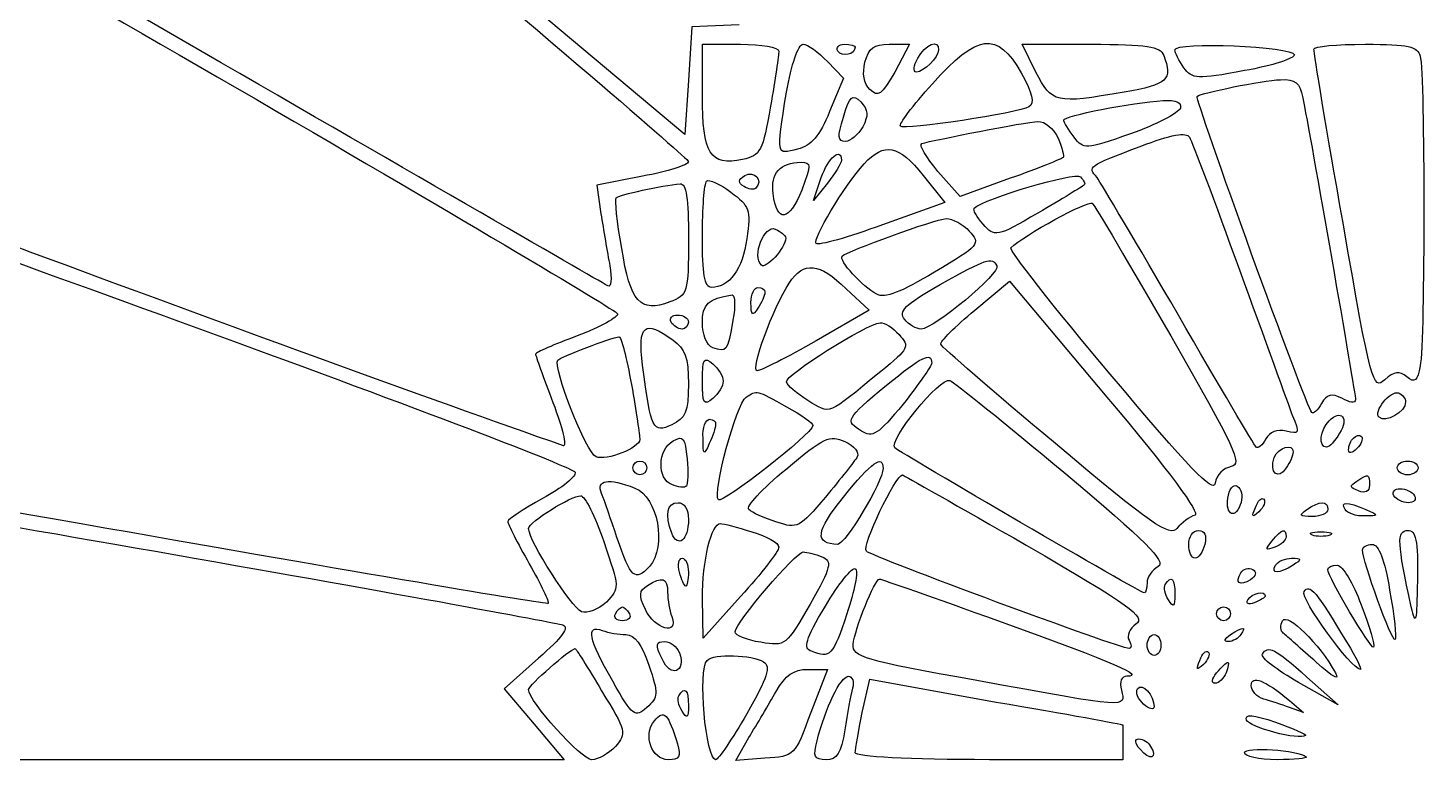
# Model space of a CAD drawing. Extents: x 10 to 239, y 73 to 305.
# Drawn here: x 64.6 to 121.4, y 158.5 to 188.3 of the extents above; entities that cross this region are included whole.
import ezdxf

# ---------------------------------------------------------------- set-up
doc = ezdxf.new("R2010")
doc.units = 0
doc.layers.get('0').update_dxf_attribs({"linetype": 'CONTINUOUS'})

msp = doc.modelspace()

# ---------------------------------------------------------------- linework, layer by layer
at = {"color": 7}
for points in [[(93.500222, 188.397444), (91.581111, 188.312778), (91.44, 186.139667), (91.298889, 183.938333), (76.058889, 196.723)], [(92.004444, 185.518778), (92.004444, 187.607222), (93.556667, 187.607222)], [(95.108889, 187.325), (95.108889, 187.325)], [(98.213333, 187.494333), (98.213333, 187.494333)], [(99.596222, 187.607222), (100.414667, 187.607222), (99.822, 186.478333), (99.822, 186.478333)], [(101.6, 187.381444), (101.6, 187.381444)], [(105.551111, 186.478333), (104.986667, 187.607222), (107.780667, 187.607222)], [(97.084444, 186.901667), (97.733556, 186.224333), (97.169111, 184.869667)], [(97.084444, 186.901667), (97.084444, 186.901667)], [(110.744, 187.155667), (110.744, 187.155667)], [(116.049778, 187.183889), (116.049778, 187.183889)], [(121.158, 187.127444), (121.158, 187.127444)], [(104.958444, 186.450111), (104.958444, 186.450111)], [(73.095556, 185.829222), (73.095556, 185.829222)], [(111.421333, 185.010778), (111.421333, 185.010778)], [(116.388444, 185.434111), (116.388444, 185.434111)], [(98.523778, 184.248778), (98.523778, 184.248778)], [(106.454222, 183.797222), (106.454222, 183.797222)], [(97.648889, 182.894111), (97.648889, 182.894111)], [(89.577333, 182.245), (87.714667, 181.878111), (87.884, 180.721)], [(97.084444, 181.962778), (96.52, 181.257222), (96.830444, 182.188556)], [(100.979111, 182.273222), (101.854, 181.172556), (99.314, 180.269444)], [(100.979111, 182.273222), (100.979111, 182.273222)], [(104.506889, 182.160333), (102.474889, 181.426556), (101.571778, 182.442556)], [(94.177556, 181.765222), (94.177556, 181.765222)], [(96.040222, 181.680556), (96.040222, 181.680556)], [(107.498444, 181.878111), (107.498444, 181.878111)], [(102.841778, 180.015444), (102.841778, 180.015444)], [(91.44, 179.705), (91.44, 179.705)], [(93.810667, 179.705), (93.810667, 179.705)], [(95.391111, 179.733222), (95.391111, 179.733222)], [(103.970667, 178.604333), (103.970667, 178.604333)], [(113.820222, 178.435), (113.820222, 178.435)], [(97.846444, 177.673), (98.777778, 176.798111), (96.632889, 175.556333)], [(97.846444, 177.673), (97.846444, 177.673)], [(103.067556, 176.798111), (104.478667, 177.983444), (108.429778, 173.270333)], [(94.544444, 177.531889), (94.544444, 177.531889)], [(91.44, 176.318333), (91.44, 176.318333)], [(93.246222, 176.403), (93.246222, 176.403)], [(72.220667, 175.810333), (72.220667, 175.810333)], [(90.819111, 175.584556), (90.819111, 175.584556)], [(99.991333, 175.810333), (99.991333, 175.810333)], [(111.026222, 175.753889), (111.026222, 175.753889)], [(101.317778, 174.653222), (101.317778, 174.653222)], [(89.125778, 173.778333), (89.125778, 173.778333)], [(92.851111, 173.919444), (92.851111, 173.919444)], [(120.565333, 173.072778), (120.565333, 173.072778)], [(95.419333, 172.875222), (95.419333, 172.875222)], [(92.540667, 172.169667), (92.540667, 172.169667)], [(117.884222, 171.802778), (117.884222, 171.802778)], [(98.298, 170.843222), (98.298, 170.843222)], [(115.993333, 171.040778), (115.993333, 171.040778)], [(118.589778, 171.181889), (118.589778, 171.181889)], [(89.746667, 170.391667), (89.746667, 170.391667)], [(99.342222, 170.363444), (99.342222, 170.363444)], [(121.073333, 170.391667), (121.073333, 170.391667)], [(91.355333, 169.657889), (91.355333, 169.657889)], [(106.68, 170.222333), (106.68, 170.222333)], [(119.097778, 169.686111), (119.097778, 169.686111)], [(89.266889, 169.573222), (89.266889, 169.573222)], [(120.932222, 169.262778), (120.932222, 169.262778)], [(113.848444, 168.895889), (113.848444, 168.895889)], [(114.610444, 168.613667), (114.610444, 168.613667)], [(117.404444, 168.698333), (117.404444, 168.698333)], [(118.956667, 168.698333), (118.956667, 168.698333)], [(91.44, 168.303222), (91.44, 168.303222)], [(112.014, 168.472556), (112.014, 168.472556)], [(87.996889, 167.400111), (87.996889, 167.400111)], [(94.008222, 167.795222), (94.008222, 167.795222)], [(115.711111, 167.597667), (115.711111, 167.597667)], [(117.489111, 167.654111), (117.489111, 167.654111)], [(69.793556, 167.005), (69.793556, 167.005)], [(105.156, 167.259), (105.156, 167.259)], [(112.409111, 167.287222), (112.409111, 167.287222)], [(96.858667, 166.779222), (96.858667, 166.779222)], [(115.993333, 166.440556), (115.993333, 166.440556)], [(91.44, 166.158333), (91.44, 166.158333)], [(114.271778, 165.847889), (114.271778, 165.847889)], [(121.045111, 165.819667), (121.045111, 165.819667)], [(90.593333, 165.339889), (90.593333, 165.339889)], [(93.556667, 165.170556), (92.032667, 163.477222), (92.004444, 165.085889)], [(111.195556, 165.255222), (111.195556, 165.255222)], [(114.864444, 165.198778), (114.864444, 165.198778)], [(119.916222, 165.424556), (119.916222, 165.424556)], [(118.759111, 164.831889), (118.759111, 164.831889)], [(89.041111, 164.465), (89.041111, 164.465)], [(97.874667, 164.465), (97.874667, 164.465)], [(104.027111, 164.182778), (104.027111, 164.182778)], [(113.453333, 164.465), (113.453333, 164.465)], [(88.9, 163.618333), (88.9, 163.618333)], [(113.876667, 163.618333), (113.876667, 163.618333)], [(91.073111, 162.884556), (91.073111, 162.884556)], [(110.631111, 163.195), (110.631111, 163.195)], [(118.194667, 163.279667), (118.194667, 163.279667)], [(85.344, 162.658778), (83.961111, 161.417), (85.174667, 159.977667), (86.388222, 158.538333), (68.58, 158.538333), (50.743556, 158.538333), (50.912889, 159.328556)], [(94.488, 162.517667), (94.488, 162.517667)], [(112.352667, 162.404778), (112.352667, 162.404778)], [(96.294222, 162.207222), (97.084444, 162.207222), (96.407111, 160.457444), (96.407111, 160.457444)], [(98.495556, 160.457444), (98.806, 161.812111), (103.942444, 160.880778)], [(113.284, 162.066111), (113.284, 162.066111)], [(116.557778, 161.896778), (117.827778, 160.767889), (116.219111, 161.671)], [(116.557778, 161.896778), (116.557778, 161.896778)], [(117.714889, 162.066111), (117.714889, 162.066111)], [(87.912222, 161.332333), (87.912222, 161.332333)], [(98.100444, 161.445222), (98.100444, 161.445222)], [(91.44, 160.739667), (91.44, 160.739667)], [(110.348889, 160.683222), (110.348889, 160.683222)], [(115.852222, 160.937222), (116.416667, 160.457444), (115.852222, 160.655)], [(115.852222, 160.937222), (115.852222, 160.937222)], [(109.078889, 159.949444), (109.078889, 159.949444)], [(116.501333, 159.526111), (116.501333, 159.526111)], [(90.988444, 159.187444), (90.988444, 159.187444)], [(94.544444, 158.594778), (93.359111, 158.510111), (93.895333, 159.441444)], [(109.078889, 159.243889), (109.078889, 158.538333), (103.660222, 158.538333)], [(110.207778, 159.074556), (110.207778, 159.074556)], [(116.529556, 158.651222), (116.529556, 158.651222)]]:
    msp.add_lwpolyline(points, dxfattribs=at)
for points in [[(88.166222, 177.785889), (87.968667, 177.898778), (55.569556, 196.610111), (54.694667, 197.118111)], [(57.432222, 194.832111), (57.573333, 194.775667), (64.628889, 190.711667), (73.095556, 185.829222)], [(77.554667, 194.719222), (85.202889, 188.312778), (91.44, 182.950556), (91.44, 182.837667)], [(100.753333, 187.042778), (101.063778, 187.607222), (101.6, 187.833), (101.6, 187.381444)], [(101.346, 185.998556), (103.180444, 188.058778), (103.970667, 188.143444), (104.958444, 186.450111)], [(93.556667, 187.607222), (94.403333, 187.607222), (95.108889, 187.494333), (95.108889, 187.325)], [(95.108889, 187.325), (95.108889, 187.183889), (94.967778, 186.167889), (94.770222, 185.095444)], [(95.419333, 185.659889), (95.616889, 186.788778), (95.899111, 187.607222), (96.096667, 187.607222)], [(96.096667, 187.607222), (96.266, 187.607222), (96.717556, 187.296778), (97.084444, 186.901667)], [(97.507778, 187.325), (97.423111, 187.466111), (97.536, 187.607222), (97.761778, 187.607222)], [(98.213333, 187.494333), (98.213333, 187.183889), (97.677111, 187.071), (97.507778, 187.325)], [(97.761778, 187.607222), (98.015778, 187.607222), (98.213333, 187.550778), (98.213333, 187.494333)], [(98.608444, 186.873444), (98.749556, 187.466111), (98.975333, 187.607222), (99.596222, 187.607222)], [(101.6, 187.381444), (101.6, 187.071), (100.979111, 186.478333), (100.696889, 186.478333)], [(107.780667, 187.607222), (110.066667, 187.607222), (110.602889, 187.522556), (110.744, 187.155667)], [(111.195556, 187.381444), (111.195556, 187.720111), (115.993333, 187.522556), (116.049778, 187.183889)], [(111.562444, 186.647667), (111.364889, 186.929889), (111.195556, 187.268556), (111.195556, 187.381444)], [(116.84, 187.409667), (116.84, 187.522556), (117.771333, 187.607222), (118.928444, 187.607222)], [(118.025333, 180.354111), (117.348, 184.107667), (116.84, 187.268556), (116.84, 187.409667)], [(118.928444, 187.607222), (120.706444, 187.607222), (121.045111, 187.522556), (121.158, 187.127444)], [(98.806, 185.772778), (98.552, 185.998556), (98.495556, 186.421889), (98.608444, 186.873444)], [(100.696889, 186.478333), (100.555778, 186.478333), (100.584, 186.732333), (100.753333, 187.042778)], [(110.744, 187.155667), (111.110889, 186.167889), (110.913333, 185.970333), (109.135333, 185.659889)], [(116.049778, 187.183889), (116.078, 187.042778), (115.174889, 186.732333), (114.017778, 186.534778)], [(121.158, 187.127444), (121.355556, 186.393667), (121.355556, 175.471667), (121.158, 174.540333)], [(99.822, 186.478333), (99.285778, 185.547), (99.144667, 185.434111), (98.806, 185.772778)], [(104.958444, 186.450111), (105.41, 185.603444), (105.522889, 185.208333), (105.268889, 185.067222)], [(109.135333, 185.659889), (106.341333, 185.180111), (106.200222, 185.208333), (105.551111, 186.478333)], [(114.017778, 186.534778), (112.098667, 186.167889), (111.901111, 186.196111), (111.562444, 186.647667)], [(112.098667, 185.490556), (112.268, 185.631667), (114.723333, 186.139667), (115.485333, 186.167889)], [(115.485333, 186.167889), (116.078, 186.196111), (116.275556, 186.055), (116.388444, 185.434111)], [(73.095556, 185.829222), (81.534, 180.918556), (88.504889, 176.798111), (88.561333, 176.657)], [(95.870889, 183.345667), (94.996, 183.119889), (94.996, 183.035222), (95.419333, 185.659889)], [(97.733556, 184.643889), (97.987556, 185.518778), (98.100444, 185.603444), (98.439111, 185.264778)], [(100.047778, 184.277), (99.963111, 184.333444), (100.555778, 185.123667), (101.346, 185.998556)], [(93.641333, 182.922333), (92.314889, 182.640111), (92.004444, 183.176333), (92.004444, 185.518778)], [(94.770222, 185.095444), (94.459778, 183.261), (94.375111, 183.091667), (93.641333, 182.922333)], [(98.439111, 185.264778), (98.749556, 184.926111), (98.749556, 184.728556), (98.523778, 184.248778)], [(105.268889, 185.067222), (104.873778, 184.813222), (100.188889, 184.107667), (100.047778, 184.277)], [(106.68, 184.531), (106.68, 184.700333), (109.445778, 185.236556), (110.715778, 185.321222)], [(111.421333, 185.010778), (111.336667, 184.813222), (110.433556, 184.333444), (109.389333, 183.966556)], [(110.715778, 185.321222), (111.252, 185.349444), (111.477778, 185.236556), (111.421333, 185.010778)], [(116.755333, 172.649444), (116.529556, 172.875222), (111.985778, 185.405889), (112.098667, 185.490556)], [(116.388444, 185.434111), (116.670667, 184.079444), (118.533333, 173.383222), (118.533333, 173.157444)], [(97.169111, 184.869667), (96.774, 183.881889), (96.435333, 183.486778), (95.870889, 183.345667)], [(97.818222, 183.656111), (97.507778, 183.656111), (97.479556, 183.853667), (97.733556, 184.643889)], [(100.922667, 183.571444), (101.374222, 183.712556), (105.127778, 184.446333), (105.635778, 184.474556)], [(105.635778, 184.474556), (105.918, 184.474556), (106.256667, 184.192333), (106.454222, 183.797222)], [(107.103333, 183.825444), (106.877556, 184.135889), (106.68, 184.446333), (106.68, 184.531)], [(86.36, 171.294778), (75.607333, 175.048333), (51.110444, 184.164111), (51.138667, 184.389889)], [(98.523778, 184.248778), (98.326222, 183.938333), (98.015778, 183.656111), (97.818222, 183.656111)], [(109.389333, 183.966556), (107.554889, 183.317444), (107.498444, 183.317444), (107.103333, 183.825444)], [(109.784444, 183.458556), (111.054444, 183.938333), (111.675333, 184.051222), (111.788222, 183.825444)], [(96.830444, 182.188556), (97.112667, 182.978778), (97.648889, 183.458556), (97.648889, 182.894111)], [(98.580222, 182.753), (99.398667, 183.627889), (99.963111, 183.543222), (100.979111, 182.273222)], [(101.571778, 182.442556), (101.092, 183.035222), (100.781556, 183.515), (100.922667, 183.571444)], [(106.454222, 183.797222), (106.623556, 183.402111), (106.708222, 183.035222), (106.651778, 183.007)], [(108.034667, 182.188556), (107.639556, 182.640111), (107.639556, 182.640111), (109.784444, 183.458556)], [(111.788222, 183.825444), (111.901111, 183.656111), (112.804222, 181.229), (113.820222, 178.435)], [(91.44, 182.837667), (91.44, 182.696556), (90.593333, 182.442556), (89.577333, 182.245)], [(94.883111, 181.539444), (94.770222, 182.357889), (95.165333, 182.809444), (96.012, 182.809444)], [(96.012, 182.809444), (96.435333, 182.809444), (96.435333, 182.724778), (96.040222, 181.680556)], [(96.632889, 179.507444), (96.463556, 179.676778), (97.733556, 181.821667), (98.580222, 182.753)], [(97.648889, 182.894111), (97.648889, 182.753), (97.394889, 182.357889), (97.084444, 181.962778)], [(106.651778, 183.007), (106.595333, 182.950556), (105.635778, 182.555444), (104.506889, 182.160333)], [(93.697778, 181.821667), (93.443778, 181.991), (93.443778, 182.103889), (93.726, 182.273222)], [(93.726, 182.273222), (94.121111, 182.499), (94.488, 182.075667), (94.177556, 181.765222)], [(103.039333, 180.946778), (103.462667, 181.341889), (107.159778, 182.442556), (107.357333, 182.216778)], [(107.357333, 182.216778), (107.498444, 182.075667), (107.583111, 181.934556), (107.498444, 181.878111)], [(111.336667, 176.600556), (109.671556, 179.479222), (108.175778, 181.991), (108.034667, 182.188556)], [(55.795333, 181.793444), (56.839556, 181.398333), (64.233778, 178.717222), (72.220667, 175.810333)], [(88.504889, 181.370111), (88.617778, 181.483), (90.367556, 181.878111), (91.101333, 181.934556)], [(91.101333, 181.934556), (91.355333, 181.962778), (91.44, 181.341889), (91.44, 179.705)], [(92.004444, 179.789667), (92.004444, 180.946778), (92.089111, 181.934556), (92.173778, 182.047444)], [(92.173778, 182.047444), (92.286667, 182.132111), (92.71, 181.934556), (93.161556, 181.595889)], [(93.161556, 181.595889), (93.923556, 181.031444), (93.98, 180.890333), (93.810667, 179.705)], [(94.177556, 181.765222), (94.092889, 181.680556), (93.867111, 181.708778), (93.697778, 181.821667)], [(96.040222, 181.680556), (95.532222, 180.410556), (95.024222, 180.325889), (94.883111, 181.539444)], [(107.498444, 181.878111), (107.442, 181.821667), (106.595333, 181.313667), (105.635778, 180.749222)], [(88.730667, 179.309889), (88.533111, 180.382333), (88.448444, 181.313667), (88.504889, 181.370111)], [(104.535111, 179.338111), (105.043111, 179.846111), (107.696, 181.285444), (107.837111, 181.144333)], [(107.837111, 181.144333), (107.95, 181.059667), (109.361111, 178.632556), (111.026222, 175.753889)], [(87.884, 180.721), (87.996889, 180.100111), (88.138, 179.140556), (88.250889, 178.604333)], [(97.677111, 178.999444), (97.902889, 179.197), (101.430667, 180.495222), (101.910444, 180.523444)], [(101.910444, 180.523444), (102.164444, 180.523444), (102.587778, 180.297667), (102.841778, 180.015444)], [(103.406222, 180.297667), (103.152222, 180.579889), (102.982889, 180.890333), (103.039333, 180.946778)], [(105.635778, 180.749222), (103.942444, 179.761444), (103.886, 179.761444), (103.406222, 180.297667)], [(94.403333, 178.632556), (94.008222, 178.999444), (94.516222, 180.269444), (94.967778, 180.100111)], [(94.967778, 180.100111), (95.193556, 179.987222), (95.391111, 179.846111), (95.391111, 179.733222)], [(99.314, 180.269444), (97.931111, 179.761444), (96.717556, 179.422778), (96.632889, 179.507444)], [(102.841778, 180.015444), (103.321556, 179.507444), (103.265111, 179.422778), (101.430667, 178.350333)], [(119.718667, 173.975889), (119.238889, 173.524333), (119.154222, 173.834778), (118.025333, 180.354111)], [(90.678, 177.136778), (89.492667, 176.685222), (89.069333, 177.136778), (88.730667, 179.309889)], [(91.44, 179.705), (91.44, 177.475444), (91.411778, 177.419), (90.678, 177.136778)], [(92.371333, 177.729444), (92.089111, 177.729444), (92.004444, 178.293889), (92.004444, 179.789667)], [(93.810667, 179.705), (93.641333, 178.463222), (93.105111, 177.729444), (92.371333, 177.729444)], [(95.391111, 179.733222), (95.391111, 179.338111), (94.572667, 178.435), (94.403333, 178.632556)], [(108.570889, 174.201667), (106.256667, 176.939222), (104.450444, 179.253444), (104.535111, 179.338111)], [(95.532222, 177.898778), (96.124889, 178.801889), (96.745778, 178.745444), (97.846444, 177.673)], [(99.088222, 177.447222), (98.495556, 177.757667), (97.536, 178.830111), (97.677111, 178.999444)], [(101.656444, 177.842333), (103.575556, 178.914778), (103.744889, 178.971222), (103.970667, 178.604333)], [(88.250889, 178.604333), (88.335556, 178.068111), (88.307333, 177.701222), (88.166222, 177.785889)], [(101.430667, 178.350333), (100.104222, 177.531889), (99.398667, 177.277889), (99.088222, 177.447222)], [(103.970667, 178.604333), (104.14, 178.322111), (101.402444, 176.036111), (100.894444, 176.036111)], [(113.820222, 178.435), (114.836222, 175.641), (115.795778, 172.988111), (115.965111, 172.536556)], [(94.234, 174.342778), (93.951778, 174.342778), (94.854889, 176.882778), (95.532222, 177.898778)], [(93.98, 177.108556), (93.98, 177.447222), (94.121111, 177.729444), (94.262222, 177.729444)], [(94.262222, 177.729444), (94.431556, 177.729444), (94.544444, 177.644778), (94.544444, 177.531889)], [(100.217111, 176.431222), (99.963111, 176.741667), (100.217111, 177.023889), (101.656444, 177.842333)], [(92.004444, 176.290111), (92.004444, 177.052111), (92.230222, 177.277889), (93.218, 177.419)], [(93.218, 177.419), (93.330889, 177.419), (93.359111, 176.967444), (93.246222, 176.403)], [(94.262222, 176.882778), (94.036444, 176.544111), (93.98, 176.572333), (93.98, 177.108556)], [(94.544444, 177.531889), (94.544444, 177.390778), (94.403333, 177.108556), (94.262222, 176.882778)], [(88.561333, 176.657), (88.589556, 176.515889), (87.884, 176.120778), (86.924444, 175.753889)], [(90.734444, 176.318333), (90.649778, 176.487667), (90.762667, 176.600556), (90.988444, 176.600556)], [(90.988444, 176.600556), (91.242444, 176.600556), (91.44, 176.487667), (91.44, 176.318333)], [(101.684667, 175.415222), (101.656444, 175.528111), (102.277333, 176.149), (103.067556, 176.798111)], [(114.497556, 171.238333), (114.412889, 171.323), (113.001778, 173.721889), (111.336667, 176.600556)], [(89.577333, 174.568556), (89.379778, 176.205444), (89.633778, 176.431222), (90.819111, 175.584556)], [(91.186, 176.036111), (91.016667, 176.036111), (90.819111, 176.177222), (90.734444, 176.318333)], [(91.44, 176.318333), (91.44, 176.177222), (91.327111, 176.036111), (91.186, 176.036111)], [(92.427778, 175.274111), (92.173778, 175.387), (92.004444, 175.810333), (92.004444, 176.290111)], [(93.246222, 176.403), (93.020444, 175.104778), (92.992222, 175.076556), (92.427778, 175.274111)], [(95.419333, 173.891222), (95.334667, 174.145222), (98.693111, 176.261889), (99.229333, 176.290111)], [(99.229333, 176.290111), (99.398667, 176.318333), (99.737333, 176.092556), (99.991333, 175.810333)], [(100.894444, 176.036111), (100.696889, 176.036111), (100.386444, 176.205444), (100.217111, 176.431222)], [(72.220667, 175.810333), (80.207556, 172.903444), (86.783333, 170.391667), (86.839778, 170.222333)], [(86.924444, 175.753889), (85.993111, 175.415222), (85.231111, 175.076556), (85.231111, 175.020111)], [(86.134222, 174.766111), (86.247111, 174.907222), (88.335556, 175.697444), (88.617778, 175.725667)], [(88.617778, 175.725667), (88.702444, 175.753889), (88.928222, 174.850778), (89.125778, 173.778333)], [(90.819111, 175.584556), (91.298889, 175.245889), (91.44, 174.879), (91.44, 173.806556)], [(96.632889, 175.556333), (95.447556, 174.879), (94.375111, 174.342778), (94.234, 174.342778)], [(99.991333, 175.810333), (100.442889, 175.330556), (100.386444, 175.245889), (99.257556, 174.314556)], [(106.341333, 171.379444), (103.801333, 173.496111), (101.712889, 175.330556), (101.684667, 175.415222)], [(111.026222, 175.753889), (113.622667, 171.210111), (113.961333, 170.532778), (113.481556, 170.448111)], [(85.231111, 175.020111), (85.231111, 174.963667), (85.541556, 174.088778), (85.936667, 173.044556)], [(87.686444, 170.843222), (87.291333, 170.984333), (85.908444, 174.540333), (86.134222, 174.766111)], [(92.004444, 173.919444), (92.004444, 174.822556), (92.060889, 174.935444), (92.427778, 174.625)], [(99.483333, 173.750111), (100.894444, 174.907222), (101.317778, 175.133), (101.317778, 174.653222)], [(90.762667, 172.141444), (90.000667, 171.802778), (89.916, 171.915667), (89.577333, 174.568556)], [(92.427778, 174.625), (92.653556, 174.427444), (92.851111, 174.117), (92.851111, 173.919444)], [(99.257556, 174.314556), (97.028, 172.480111), (97.225556, 172.564778), (96.294222, 173.129222)], [(101.317778, 174.653222), (101.317778, 174.540333), (100.781556, 173.778333), (100.160667, 172.988111)], [(112.832444, 169.770778), (112.776, 169.347444), (111.76, 170.391667), (108.570889, 174.201667)], [(120.621778, 174.088778), (120.311333, 174.342778), (120.113778, 174.314556), (119.718667, 173.975889)], [(121.158, 174.540333), (121.045111, 173.919444), (120.932222, 173.834778), (120.621778, 174.088778)], [(89.125778, 173.778333), (89.323333, 172.677667), (89.464444, 171.689889), (89.464444, 171.548778)], [(91.44, 173.806556), (91.44, 172.649444), (91.327111, 172.423667), (90.762667, 172.141444)], [(92.427778, 173.213889), (92.060889, 172.903444), (92.004444, 173.016333), (92.004444, 173.919444)], [(92.851111, 173.919444), (92.851111, 173.721889), (92.653556, 173.411444), (92.427778, 173.213889)], [(96.294222, 173.129222), (95.842667, 173.411444), (95.447556, 173.750111), (95.419333, 173.891222)], [(98.467333, 171.887444), (97.79, 172.310778), (97.818222, 172.367222), (99.483333, 173.750111)], [(99.822, 171.210111), (99.539778, 171.492333), (101.656444, 174.088778), (102.051556, 173.947667)], [(102.051556, 173.947667), (102.249111, 173.863), (104.309333, 172.197889), (106.68, 170.222333)], [(92.653556, 169.093444), (92.399556, 169.347444), (93.387333, 173.016333), (93.782444, 173.270333)], [(93.782444, 173.270333), (94.234, 173.552556), (94.177556, 173.580778), (95.419333, 172.875222)], [(108.429778, 173.270333), (110.969778, 170.278778), (112.239778, 168.529), (112.014, 168.472556)], [(117.997111, 173.213889), (117.545556, 173.439667), (117.376222, 173.383222), (117.150444, 173.016333)], [(118.533333, 173.157444), (118.533333, 173.016333), (118.279333, 173.044556), (117.997111, 173.213889)], [(119.492889, 172.451889), (119.238889, 172.677667), (119.944444, 173.552556), (120.283111, 173.439667)], [(120.565333, 173.072778), (120.565333, 172.677667), (119.746889, 172.197889), (119.492889, 172.451889)], [(120.283111, 173.439667), (120.424222, 173.383222), (120.565333, 173.213889), (120.565333, 173.072778)], [(85.936667, 173.044556), (86.331778, 172.028556), (86.501111, 171.238333), (86.36, 171.294778)], [(95.419333, 172.875222), (96.040222, 172.536556), (96.52, 172.197889), (96.491778, 172.113222)], [(100.160667, 172.988111), (99.144667, 171.746333), (98.918889, 171.605222), (98.467333, 171.887444)], [(115.965111, 172.536556), (116.275556, 171.802778), (116.247333, 171.746333), (115.711111, 171.887444)], [(117.150444, 173.016333), (117.009333, 172.734111), (116.811778, 172.564778), (116.755333, 172.649444)], [(117.460889, 172.310778), (117.940667, 172.790556), (118.279333, 172.423667), (117.884222, 171.802778)], [(92.032667, 171.605222), (92.004444, 172.028556), (92.145556, 172.367222), (92.286667, 172.367222)], [(92.286667, 172.367222), (92.456, 172.367222), (92.568889, 172.282556), (92.540667, 172.169667)], [(92.540667, 172.169667), (92.540667, 172.028556), (92.427778, 171.689889), (92.286667, 171.379444)], [(96.491778, 172.113222), (96.463556, 171.774556), (92.822889, 168.924111), (92.653556, 169.093444)], [(115.711111, 171.887444), (115.372444, 171.972111), (115.033778, 171.859222), (114.892667, 171.577)], [(117.348, 171.238333), (117.009333, 171.238333), (117.094, 171.943889), (117.460889, 172.310778)], [(67.818, 167.936333), (55.654222, 170.053), (49.953333, 171.181889), (49.953333, 171.407667)], [(89.464444, 171.548778), (89.464444, 171.210111), (88.109778, 170.673889), (87.686444, 170.843222)], [(90.762667, 169.714333), (90.17, 169.940111), (90.17, 171.125444), (90.819111, 171.492333)], [(90.819111, 171.492333), (91.242444, 171.718111), (91.298889, 171.633444), (91.383556, 170.758556)], [(92.286667, 171.379444), (92.060889, 170.871444), (92.032667, 170.899667), (92.032667, 171.605222)], [(95.391111, 170.335222), (96.943333, 171.633444), (97.169111, 171.746333), (97.79, 171.464111)], [(97.79, 171.464111), (98.185111, 171.294778), (98.382667, 171.012556), (98.298, 170.843222)], [(111.280222, 167.936333), (110.998, 167.569444), (110.236, 168.105667), (106.341333, 171.379444)], [(114.892667, 171.577), (114.751556, 171.323), (114.554, 171.153667), (114.497556, 171.238333)], [(115.231333, 170.815), (115.400667, 171.238333), (115.993333, 171.407667), (115.993333, 171.040778)], [(117.884222, 171.802778), (117.714889, 171.492333), (117.460889, 171.238333), (117.348, 171.238333)], [(118.251111, 171.125444), (118.251111, 171.294778), (118.335778, 171.520556), (118.448667, 171.605222)], [(118.448667, 171.605222), (118.533333, 171.718111), (118.702667, 171.746333), (118.787333, 171.661667)], [(118.787333, 171.661667), (118.843778, 171.577), (118.759111, 171.351222), (118.589778, 171.181889)], [(98.298, 170.843222), (98.185111, 170.673889), (97.620667, 169.940111), (96.999778, 169.206333)], [(97.733556, 169.206333), (98.890667, 170.645667), (99.342222, 170.956111), (99.342222, 170.363444)], [(109.953778, 165.311667), (109.812667, 165.311667), (100.076, 170.984333), (99.822, 171.210111)], [(115.711111, 170.391667), (115.400667, 169.883667), (115.005556, 170.194111), (115.231333, 170.815)], [(115.993333, 171.040778), (115.993333, 170.899667), (115.880444, 170.617444), (115.711111, 170.391667)], [(118.589778, 171.181889), (118.392222, 170.984333), (118.251111, 170.956111), (118.251111, 171.125444)], [(89.182222, 170.391667), (89.182222, 170.561), (89.323333, 170.673889), (89.464444, 170.673889)], [(89.464444, 170.109444), (89.323333, 170.109444), (89.182222, 170.250556), (89.182222, 170.391667)], [(89.464444, 170.673889), (89.633778, 170.673889), (89.746667, 170.561), (89.746667, 170.391667)], [(89.746667, 170.391667), (89.746667, 170.250556), (89.633778, 170.109444), (89.464444, 170.109444)], [(91.383556, 170.758556), (91.44, 170.222333), (91.411778, 169.714333), (91.355333, 169.657889)], [(93.895333, 168.698333), (93.754222, 168.811222), (94.431556, 169.545), (95.391111, 170.335222)], [(99.342222, 170.363444), (99.342222, 169.855444), (97.818222, 167.287222), (97.507778, 167.287222)], [(113.481556, 170.448111), (113.171111, 170.391667), (112.888889, 170.109444), (112.832444, 169.770778)], [(120.226667, 170.391667), (120.226667, 170.561), (120.424222, 170.673889), (120.65, 170.673889)], [(120.65, 170.109444), (120.424222, 170.109444), (120.226667, 170.250556), (120.226667, 170.391667)], [(120.65, 170.673889), (120.875778, 170.673889), (121.073333, 170.561), (121.073333, 170.391667)], [(121.073333, 170.391667), (121.073333, 170.250556), (120.875778, 170.109444), (120.65, 170.109444)], [(53.255333, 169.827222), (53.481111, 169.827222), (60.931778, 168.557222), (69.793556, 167.005)], [(86.839778, 170.222333), (86.896222, 170.053), (86.303556, 169.573222), (85.513333, 169.149889)], [(87.912222, 169.347444), (87.686444, 169.911889), (88.166222, 169.996556), (89.266889, 169.573222)], [(91.355333, 169.657889), (91.298889, 169.573222), (91.016667, 169.601444), (90.762667, 169.714333)], [(98.664889, 167.005), (98.467333, 167.202556), (99.850222, 170.109444), (100.132444, 170.109444)], [(100.132444, 170.109444), (100.160667, 170.109444), (102.418444, 168.811222), (105.156, 167.259)], [(106.68, 170.222333), (110.038444, 167.400111), (110.856889, 166.581667), (110.518222, 166.384111)], [(113.368667, 169.291), (113.453333, 169.629667), (113.622667, 169.770778), (113.792, 169.601444)], [(118.646222, 169.460333), (118.279333, 169.601444), (118.279333, 169.657889), (118.589778, 169.855444)], [(118.589778, 169.855444), (119.069556, 170.165889), (119.097778, 170.165889), (119.097778, 169.686111)], [(119.097778, 169.686111), (119.097778, 169.432111), (118.928444, 169.347444), (118.646222, 169.460333)], [(85.513333, 169.149889), (84.751333, 168.726556), (84.102222, 168.303222), (84.102222, 168.218556)], [(84.948889, 167.936333), (84.948889, 168.190333), (86.670444, 169.262778), (87.065556, 169.262778)], [(87.065556, 169.262778), (87.234889, 169.262778), (87.658222, 168.416111), (87.996889, 167.400111)], [(88.533111, 167.569444), (88.307333, 168.275), (88.025111, 169.065222), (87.912222, 169.347444)], [(89.266889, 169.573222), (90.198222, 169.206333), (90.565111, 167.202556), (89.859556, 166.384111)], [(96.999778, 169.206333), (95.955556, 167.964556), (95.870889, 167.908111), (95.024222, 168.190333)], [(97.507778, 167.287222), (96.548222, 167.315444), (96.604667, 167.795222), (97.733556, 169.206333)], [(113.848444, 168.895889), (113.594444, 168.218556), (113.199333, 168.585444), (113.368667, 169.291)], [(113.792, 169.601444), (113.933111, 169.460333), (113.961333, 169.149889), (113.848444, 168.895889)], [(114.469333, 168.783), (114.554, 169.065222), (114.723333, 169.206333), (114.808, 169.121667)], [(114.808, 169.121667), (114.892667, 169.037), (114.808, 168.811222), (114.610444, 168.613667)], [(120.085556, 169.262778), (120.000889, 169.432111), (120.113778, 169.545), (120.339556, 169.545)], [(120.678222, 168.980556), (120.452444, 168.980556), (120.170222, 169.121667), (120.085556, 169.262778)], [(120.339556, 169.545), (120.565333, 169.545), (120.847556, 169.432111), (120.932222, 169.262778)], [(120.932222, 169.262778), (121.016889, 169.121667), (120.904, 168.980556), (120.678222, 168.980556)], [(90.762667, 167.738778), (90.480444, 168.500778), (90.565111, 168.980556), (91.016667, 168.980556)], [(91.016667, 168.980556), (91.270667, 168.980556), (91.44, 168.726556), (91.44, 168.303222)], [(95.024222, 168.190333), (94.516222, 168.359667), (94.008222, 168.585444), (93.895333, 168.698333)], [(114.610444, 168.613667), (114.328222, 168.359667), (114.3, 168.387889), (114.469333, 168.783)], [(116.783556, 168.416111), (116.247333, 168.416111), (116.219111, 168.472556), (116.557778, 168.698333)], [(116.557778, 168.698333), (117.094, 169.065222), (117.404444, 169.065222), (117.404444, 168.698333)], [(117.404444, 168.698333), (117.404444, 168.557222), (117.122222, 168.416111), (116.783556, 168.416111)], [(118.11, 168.698333), (117.912444, 169.037), (118.166444, 169.037), (118.956667, 168.698333)], [(118.900222, 168.444333), (118.561556, 168.416111), (118.194667, 168.557222), (118.11, 168.698333)], [(118.956667, 168.698333), (119.492889, 168.472556), (119.492889, 168.444333), (118.900222, 168.444333)], [(84.102222, 168.218556), (84.102222, 168.105667), (84.497333, 167.343667), (84.977111, 166.497)], [(91.44, 168.303222), (91.44, 167.456556), (91.016667, 167.117889), (90.762667, 167.738778)], [(92.004444, 165.085889), (92.004444, 166.638111), (92.371333, 168.133889), (92.738222, 168.133889)], [(92.738222, 168.133889), (92.851111, 168.133889), (93.415556, 167.992778), (94.008222, 167.795222)], [(112.014, 168.472556), (111.788222, 168.416111), (111.477778, 168.162111), (111.280222, 167.936333)], [(115.146667, 167.428333), (115.541778, 167.908111), (115.711111, 167.964556), (115.711111, 167.597667)], [(85.739111, 164.888333), (85.682667, 164.831889), (77.611111, 166.214778), (67.818, 167.936333)], [(87.093778, 164.549667), (86.698667, 164.719), (84.948889, 167.428333), (84.948889, 167.936333)], [(87.996889, 167.400111), (88.646, 165.509222), (88.646, 165.509222), (88.109778, 164.944778)], [(89.859556, 166.384111), (89.266889, 165.763222), (89.097556, 165.904333), (88.533111, 167.569444)], [(94.008222, 167.795222), (94.629111, 167.625889), (95.108889, 167.343667), (95.108889, 167.174333)], [(111.76, 167.287222), (111.76, 167.597667), (111.929333, 167.851667), (112.155111, 167.851667)], [(112.155111, 167.851667), (112.409111, 167.851667), (112.493778, 167.654111), (112.409111, 167.287222)], [(115.259556, 167.174333), (114.864444, 167.033222), (114.836222, 167.061444), (115.146667, 167.428333)], [(115.711111, 167.597667), (115.711111, 167.456556), (115.513556, 167.259), (115.259556, 167.174333)], [(116.783556, 167.654111), (116.586, 167.738778), (116.727111, 167.795222), (117.122222, 167.795222)], [(117.489111, 167.654111), (117.291556, 167.597667), (116.952889, 167.597667), (116.783556, 167.654111)], [(117.122222, 167.795222), (117.517333, 167.795222), (117.658444, 167.738778), (117.489111, 167.654111)], [(120.791111, 164.747222), (120.226667, 167.343667), (120.198444, 167.851667), (120.65, 167.851667)], [(120.65, 167.851667), (120.988667, 167.851667), (121.073333, 167.484778), (121.045111, 165.819667)], [(69.793556, 167.005), (78.683556, 165.452778), (86.106, 164.098111), (86.331778, 164.013444)], [(93.330889, 163.731222), (93.359111, 164.098111), (95.786222, 166.976778), (96.096667, 166.976778)], [(95.108889, 167.174333), (95.108889, 167.005), (94.403333, 166.101889), (93.556667, 165.170556)], [(96.096667, 166.976778), (96.266, 166.976778), (96.604667, 166.892111), (96.858667, 166.779222)], [(109.332889, 163.053889), (108.966, 163.053889), (98.918889, 166.779222), (98.664889, 167.005)], [(105.156, 167.259), (109.417556, 164.775444), (110.010222, 164.352111), (109.615111, 164.041667)], [(112.014, 166.722778), (111.872889, 166.722778), (111.76, 166.976778), (111.76, 167.287222)], [(112.409111, 167.287222), (112.324444, 166.976778), (112.155111, 166.722778), (112.014, 166.722778)], [(118.815556, 167.061444), (118.815556, 167.174333), (118.984889, 167.287222), (119.210667, 167.287222)], [(120.142, 163.420778), (120.000889, 163.307889), (118.815556, 166.609889), (118.815556, 167.061444)], [(119.210667, 167.287222), (119.464667, 167.287222), (119.718667, 166.666333), (119.916222, 165.424556)], [(84.977111, 166.497), (85.456889, 165.650333), (85.795556, 164.944778), (85.739111, 164.888333)], [(91.073111, 166.158333), (90.988444, 166.468778), (91.044889, 166.722778), (91.186, 166.722778)], [(91.186, 166.722778), (91.327111, 166.722778), (91.44, 166.468778), (91.44, 166.158333)], [(96.858667, 166.779222), (97.282, 166.609889), (97.253778, 166.384111), (96.378889, 164.860111)], [(96.999778, 164.775444), (97.536, 165.678556), (98.100444, 166.384111), (98.213333, 166.299444)], [(98.213333, 166.299444), (98.354444, 166.214778), (98.185111, 165.396333), (97.874667, 164.465)], [(110.518222, 166.384111), (110.264222, 166.243), (110.066667, 165.932556), (110.066667, 165.735)], [(113.876667, 166.130111), (113.961333, 166.299444), (114.187111, 166.355889), (114.356444, 166.271222)], [(114.356444, 166.271222), (114.525778, 166.158333), (114.497556, 166.017222), (114.271778, 165.847889)], [(115.993333, 166.440556), (115.428889, 166.073667), (115.062, 166.073667), (115.287778, 166.440556)], [(115.287778, 166.440556), (115.372444, 166.609889), (115.682889, 166.722778), (115.936889, 166.722778)], [(115.936889, 166.722778), (116.360222, 166.722778), (116.360222, 166.666333), (115.993333, 166.440556)], [(117.404444, 166.271222), (117.404444, 166.355889), (117.573778, 166.440556), (117.799556, 166.440556)], [(119.267111, 163.110333), (119.154222, 163.025667), (117.404444, 165.960778), (117.404444, 166.271222)], [(117.799556, 166.440556), (117.997111, 166.440556), (118.448667, 165.706778), (118.759111, 164.831889)], [(89.774889, 165.622111), (90.367556, 165.989), (90.593333, 165.932556), (90.593333, 165.339889)], [(91.327111, 165.593889), (91.270667, 165.593889), (91.157778, 165.847889), (91.073111, 166.158333)], [(91.44, 166.158333), (91.44, 165.847889), (91.383556, 165.593889), (91.327111, 165.593889)], [(98.128667, 163.223222), (98.185111, 163.844111), (99.003556, 165.876111), (99.201111, 165.876111)], [(99.201111, 165.876111), (99.257556, 165.876111), (101.430667, 165.114111), (104.027111, 164.182778)], [(110.066667, 165.735), (110.066667, 165.509222), (110.010222, 165.311667), (109.953778, 165.311667)], [(110.800444, 165.650333), (111.054444, 166.045444), (111.195556, 165.904333), (111.195556, 165.255222)], [(114.271778, 165.847889), (113.820222, 165.565667), (113.622667, 165.735), (113.876667, 166.130111)], [(116.444889, 165.368111), (116.670667, 165.706778), (116.924667, 165.396333), (118.194667, 163.279667)], [(121.045111, 165.819667), (121.016889, 164.126333), (120.988667, 163.928778), (120.791111, 164.747222)], [(89.690222, 164.634333), (89.408, 165.227), (89.436222, 165.396333), (89.774889, 165.622111)], [(90.593333, 165.339889), (90.593333, 165.029444), (90.678, 164.606111), (90.762667, 164.352111)], [(110.941556, 165.029444), (110.772222, 165.255222), (110.744, 165.537444), (110.800444, 165.650333)], [(111.195556, 165.255222), (111.195556, 164.747222), (111.139111, 164.690778), (110.941556, 165.029444)], [(114.158889, 165.029444), (114.328222, 165.311667), (114.864444, 165.424556), (114.864444, 165.198778)], [(114.864444, 165.198778), (114.864444, 165.142333), (114.666889, 165.001222), (114.412889, 164.916556)], [(118.730889, 162.207222), (118.364, 162.207222), (116.275556, 165.085889), (116.444889, 165.368111)], [(119.916222, 165.424556), (120.113778, 164.380333), (120.198444, 163.505444), (120.142, 163.420778)], [(88.109778, 164.944778), (87.771111, 164.634333), (87.347778, 164.465), (87.093778, 164.549667)], [(88.476667, 164.465), (88.561333, 164.634333), (88.702444, 164.747222), (88.758889, 164.747222)], [(88.758889, 164.747222), (88.815333, 164.747222), (88.956444, 164.634333), (89.041111, 164.465)], [(90.762667, 164.352111), (91.073111, 163.561889), (90.057111, 163.844111), (89.690222, 164.634333)], [(96.378889, 164.860111), (95.419333, 163.166778), (95.391111, 163.138556), (94.375111, 163.307889)], [(96.435333, 162.941), (96.096667, 163.053889), (96.181333, 163.420778), (96.999778, 164.775444)], [(112.888889, 164.465), (112.888889, 164.634333), (113.03, 164.747222), (113.171111, 164.747222)], [(113.171111, 164.747222), (113.340444, 164.747222), (113.453333, 164.634333), (113.453333, 164.465)], [(114.412889, 164.916556), (114.187111, 164.831889), (114.074222, 164.860111), (114.158889, 165.029444)], [(118.759111, 164.831889), (119.097778, 163.957), (119.323556, 163.166778), (119.267111, 163.110333)], [(86.331778, 164.013444), (86.614, 163.928778), (86.331778, 163.505444), (85.344, 162.658778)], [(88.363778, 161.727444), (87.376, 163.449), (87.263111, 164.041667), (87.940444, 163.787667)], [(88.758889, 164.182778), (88.504889, 164.182778), (88.392, 164.323889), (88.476667, 164.465)], [(89.041111, 164.465), (89.125778, 164.323889), (89.012889, 164.182778), (88.758889, 164.182778)], [(97.874667, 164.465), (97.310222, 162.771667), (97.197333, 162.630556), (96.435333, 162.941)], [(104.027111, 164.182778), (108.853111, 162.433), (109.982, 161.953222), (109.248222, 161.925)], [(109.615111, 164.041667), (109.361111, 163.872333), (109.22, 163.561889), (109.332889, 163.392556)], [(113.171111, 164.182778), (113.03, 164.182778), (112.888889, 164.323889), (112.888889, 164.465)], [(113.453333, 164.465), (113.453333, 164.323889), (113.340444, 164.182778), (113.171111, 164.182778)], [(115.598222, 163.674778), (115.485333, 163.759444), (115.457111, 164.013444), (115.57, 164.182778)], [(115.57, 164.182778), (115.767556, 164.521444), (117.065778, 163.251444), (117.714889, 162.066111)], [(87.940444, 163.787667), (88.194444, 163.703), (88.617778, 163.618333), (88.9, 163.618333)], [(88.9, 163.618333), (89.266889, 163.618333), (89.549111, 163.223222), (89.831333, 162.376556)], [(94.375111, 163.307889), (93.810667, 163.392556), (93.330889, 163.590111), (93.330889, 163.731222)], [(110.066667, 163.195), (110.066667, 163.420778), (110.207778, 163.618333), (110.348889, 163.618333)], [(110.348889, 163.618333), (110.518222, 163.618333), (110.631111, 163.420778), (110.631111, 163.195)], [(113.368667, 163.336111), (113.171111, 163.336111), (113.199333, 163.449), (113.453333, 163.618333)], [(113.876667, 163.618333), (113.792, 163.477222), (113.538, 163.336111), (113.368667, 163.336111)], [(113.453333, 163.618333), (113.989556, 163.957), (114.102444, 163.957), (113.876667, 163.618333)], [(116.952889, 162.489444), (116.332, 163.025667), (115.739333, 163.561889), (115.598222, 163.674778)], [(84.948889, 161.388778), (84.948889, 161.558111), (86.614, 163.025667), (86.839778, 163.053889)], [(86.839778, 163.053889), (86.868, 163.053889), (87.347778, 162.291889), (87.912222, 161.332333)], [(90.367556, 162.630556), (90.085333, 163.223222), (90.113556, 163.336111), (90.480444, 163.336111)], [(91.073111, 162.884556), (91.355333, 162.094333), (90.706222, 161.840333), (90.367556, 162.630556)], [(90.480444, 163.336111), (90.706222, 163.336111), (90.960222, 163.138556), (91.073111, 162.884556)], [(92.202, 162.574111), (92.456, 162.856333), (94.036444, 162.799889), (94.488, 162.517667)], [(103.152222, 161.755667), (98.580222, 162.574111), (98.072222, 162.715222), (98.128667, 163.223222)], [(109.332889, 163.392556), (109.445778, 163.195), (109.445778, 163.053889), (109.332889, 163.053889)], [(110.348889, 162.771667), (110.207778, 162.771667), (110.066667, 162.969222), (110.066667, 163.195)], [(110.631111, 163.195), (110.631111, 162.969222), (110.518222, 162.771667), (110.348889, 162.771667)], [(112.211556, 162.574111), (112.296222, 162.856333), (112.465556, 162.997444), (112.550222, 162.912778)], [(112.550222, 162.912778), (112.634889, 162.828111), (112.550222, 162.602333), (112.352667, 162.404778)], [(114.751556, 162.828111), (114.977333, 163.195), (115.231333, 163.082111), (116.557778, 161.896778)], [(118.194667, 163.279667), (118.561556, 162.687), (118.787333, 162.207222), (118.730889, 162.207222)], [(89.831333, 162.376556), (90.226444, 161.219444), (90.226444, 161.078333), (89.746667, 160.655)], [(92.540667, 158.538333), (92.145556, 158.538333), (91.806889, 162.207222), (92.202, 162.574111)], [(94.488, 162.517667), (94.798444, 162.320111), (94.657333, 161.896778), (93.810667, 160.401)], [(112.352667, 162.404778), (112.070444, 162.150778), (112.042222, 162.179), (112.211556, 162.574111)], [(112.888889, 162.066111), (113.086444, 162.291889), (113.284, 162.489444), (113.340444, 162.489444)], [(113.340444, 162.489444), (113.396889, 162.489444), (113.368667, 162.291889), (113.284, 162.066111)], [(116.219111, 161.671), (115.344222, 162.179), (114.666889, 162.687), (114.751556, 162.828111)], [(117.714889, 162.066111), (117.912444, 161.727444), (117.602, 161.896778), (116.952889, 162.489444)], [(89.746667, 160.655), (89.266889, 160.231667), (89.182222, 160.288111), (88.363778, 161.727444)], [(94.996, 161.304111), (95.391111, 161.981444), (95.701556, 162.207222), (96.294222, 162.207222)], [(96.661111, 159.300333), (96.999778, 160.655), (97.620667, 161.925), (97.931111, 161.925)], [(97.931111, 161.925), (98.100444, 161.925), (98.185111, 161.699222), (98.100444, 161.445222)], [(109.022444, 161.360556), (109.22, 160.626778), (109.304667, 160.626778), (103.152222, 161.755667)], [(109.248222, 161.925), (109.022444, 161.925), (108.937778, 161.727444), (109.022444, 161.360556)], [(112.832444, 161.642778), (112.663111, 161.642778), (112.691333, 161.812111), (112.888889, 162.066111)], [(113.284, 162.066111), (113.171111, 161.840333), (112.973556, 161.642778), (112.832444, 161.642778)], [(114.3, 161.558111), (114.3, 161.981444), (114.836222, 161.783889), (115.852222, 160.937222)], [(87.517111, 158.538333), (87.093778, 158.538333), (84.948889, 160.909), (84.948889, 161.388778)], [(87.912222, 161.332333), (88.928222, 159.695444), (88.928222, 159.610778), (88.476667, 159.074556)], [(91.044889, 161.134778), (91.298889, 161.529889), (91.44, 161.388778), (91.44, 160.739667)], [(93.895333, 159.441444), (94.205778, 159.949444), (94.713778, 160.796111), (94.996, 161.304111)], [(98.100444, 161.445222), (98.044, 161.163), (97.874667, 160.401), (97.79, 159.751889)], [(109.925556, 160.796111), (109.699778, 160.993667), (109.586889, 161.275889), (109.671556, 161.417)], [(109.671556, 161.417), (109.869111, 161.699222), (110.348889, 161.163), (110.348889, 160.683222)], [(114.808, 160.993667), (114.525778, 161.078333), (114.3, 161.332333), (114.3, 161.558111)], [(90.057111, 160.118778), (90.452222, 160.598556), (90.621556, 160.401), (90.988444, 159.187444)], [(91.186, 160.513889), (91.016667, 160.739667), (90.988444, 161.021889), (91.044889, 161.134778)], [(91.44, 160.739667), (91.44, 160.231667), (91.383556, 160.175222), (91.186, 160.513889)], [(103.942444, 160.880778), (106.764667, 160.401), (109.078889, 159.977667), (109.078889, 159.949444)], [(110.348889, 160.683222), (110.348889, 160.542111), (110.151333, 160.598556), (109.925556, 160.796111)], [(115.852222, 160.655), (115.541778, 160.767889), (115.062, 160.937222), (114.808, 160.993667)], [(90.621556, 158.538333), (89.944222, 158.538333), (89.577333, 159.526111), (90.057111, 160.118778)], [(93.810667, 160.401), (93.218, 159.385), (92.653556, 158.538333), (92.540667, 158.538333)], [(96.407111, 160.457444), (95.758, 158.679444), (95.758, 158.679444), (94.544444, 158.594778)], [(98.213333, 158.820556), (98.213333, 158.961667), (98.354444, 159.695444), (98.495556, 160.457444)], [(114.102444, 160.147), (114.017778, 160.401), (114.356444, 160.372778), (115.287778, 160.062333)], [(116.501333, 159.526111), (116.275556, 159.300333), (114.187111, 159.864778), (114.102444, 160.147)], [(115.287778, 160.062333), (115.993333, 159.808333), (116.557778, 159.554333), (116.501333, 159.526111)], [(97.79, 159.751889), (97.648889, 158.792333), (97.479556, 158.538333), (97.028, 158.538333)], [(109.078889, 159.949444), (109.078889, 159.949444), (109.078889, 159.639), (109.078889, 159.243889)], [(88.476667, 159.074556), (88.194444, 158.792333), (87.771111, 158.538333), (87.517111, 158.538333)], [(90.988444, 159.187444), (91.157778, 158.651222), (91.073111, 158.538333), (90.621556, 158.538333)], [(97.028, 158.538333), (96.548222, 158.538333), (96.491778, 158.651222), (96.661111, 159.300333)], [(109.784444, 158.961667), (109.558667, 159.215667), (109.558667, 159.385), (109.728, 159.385)], [(109.728, 159.385), (109.897333, 159.385), (110.123111, 159.243889), (110.207778, 159.074556)], [(110.207778, 159.074556), (110.518222, 158.594778), (110.179556, 158.481889), (109.784444, 158.961667)], [(114.017778, 158.820556), (114.017778, 159.074556), (116.219111, 158.933444), (116.529556, 158.651222)], [(103.660222, 158.538333), (100.386444, 158.538333), (98.213333, 158.651222), (98.213333, 158.820556)], [(115.344222, 158.538333), (114.610444, 158.538333), (114.017778, 158.679444), (114.017778, 158.820556)], [(116.529556, 158.651222), (116.586, 158.594778), (116.049778, 158.538333), (115.344222, 158.538333)]]:
    msp.add_open_spline(points, degree=3, dxfattribs=at)

doc.saveas('drawing.dxf')
